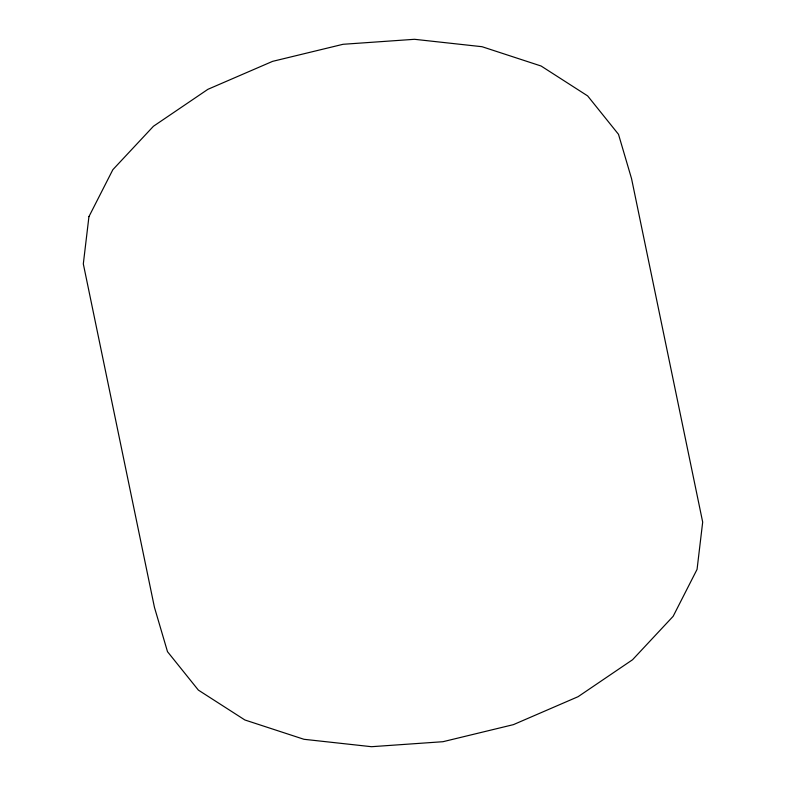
<?xml version="1.0" encoding="UTF-8"?>
<svg xmlns="http://www.w3.org/2000/svg" width="786" height="786" viewBox="0 0 786 786"><rect width="100%" height="100%" fill="white"/><g stroke="black" fill="none" stroke-linecap="round" stroke-linejoin="round"><path stroke-width="1.18" d="M88.936 216.631L83.316 263.9L154.439 607.313L167.497 651.673L198.357 690.098L244.898 719.986L303.956 739.292L371.503 746.7L442.94 741.709L513.405 724.643L578.083 696.691L632.563 659.739L673.15 616.312L697.064 569.369L702.684 522.101L631.561 178.687L618.503 134.327L587.643 95.902L541.102 66.014L482.044 46.708L414.497 39.3L343.06 44.291L272.595 61.357L207.917 89.309L153.437 126.261L112.85 169.688L88.936 216.631"/></g></svg>
